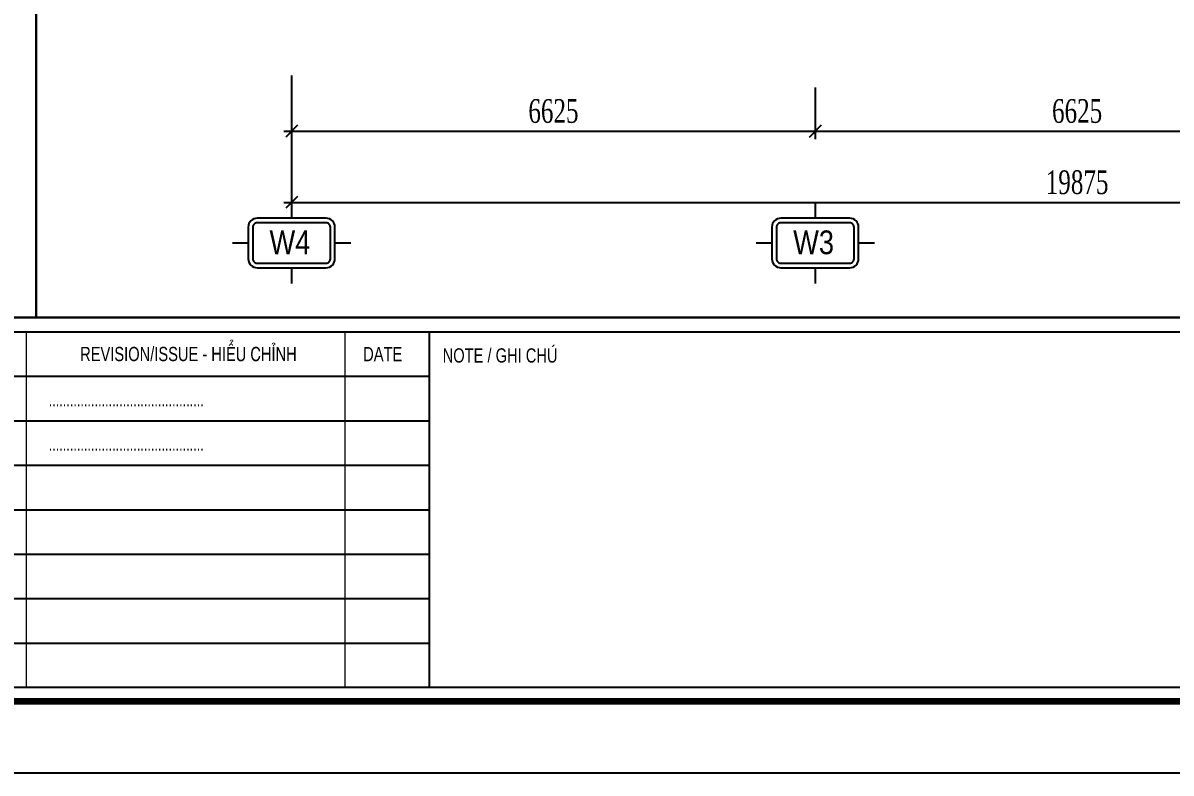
# Model space of a CAD drawing. Header units: inches. Extents: x 315041 to 662841, y -45540 to -35018.
# Drawn here: x 329904.8 to 330050, y -36581.1 to -36486.3 of the extents above; entities that cross this region are included whole.
import ezdxf
from ezdxf.enums import TextEntityAlignment as Align

# ---------------------------------------------------------------- set-up
doc = ezdxf.new("R2010")
doc.units = ezdxf.units.IN
doc.header["$MEASUREMENT"] = 0
for name, color, linetype in [('2', 2, 'Continuous'), ('251', 251, 'Continuous'), ('3', 3, 'Continuous'), ('7', 7, 'Continuous'), ('8', 8, 'Continuous'), ('BAO KHUNG', 31, 'Continuous')]:
    doc.layers.add(name, color=color, linetype=linetype)
doc.layers.add('Cover text', color=7, linetype='Continuous', true_color=0x52370f)
doc.layers.add('S-Hatch', color=8, linetype='Continuous', lineweight=9)
doc.styles.add('hx2', font='VHARIALN.TTF')
doc.styles.add('ST1', font='times.ttf', dxfattribs={"width": 0.7})
doc.styles.get("Standard").update_dxf_attribs({"font": 'VHARIALN.TTF'})
doc.styles.add('style2', font='VHAVANI.TTF')
doc.dimstyles.new('100', dxfattribs={"dimtxt": 3, "dimasz": 1.5, "dimexe": 1, "dimexo": 0, "dimgap": 1, "dimtad": 1, "dimdec": 0, "dimlfac": 100, "dimzin": 0, "dimdsep": 46, "dimtxsty": 'ST1', "dimblk": 'OBLIQUE', "dimcen": 1, "dimdle": 1, "dimclrd": 8, "dimclre": 8, "dimclrt": 3, "dimadec": 0, "dimazin": 0, "dimtfac": 1, "dimtdec": 0, "dimtix": 1, "dimtmove": 1, "dimatfit": 3, "dimfxl": 0, "dimtfill": 1, "dimtolj": 1, "dimtzin": 0, "dimlwd": -1, "dimlwe": -1, "dimarcsym": 1})

# ---------------------------------------------------------------- blocks, each defined once
blk = doc.blocks.new('A$C75D82031')
at = {"layer": '2', "color": 157, "linetype": 'Continuous'}
blk.add_lwpolyline([(0, 420), (594, 420), (594, 0), (0, 0)], close=True, dxfattribs=at)
at = {"layer": '251', "linetype": 'Continuous'}
for p, q in [((285.8, 50.19), (346.77, 50.19)), ((285.8, 44.56), (346.77, 44.56)), ((285.8, 38.94), (346.77, 38.94)), ((285.8, 33.31), (346.77, 33.31)), ((285.8, 27.69), (346.77, 27.69)), ((285.8, 22.06), (346.77, 22.06)), ((285.8, 16.44), (346.77, 16.44))]:
    blk.add_line(p, q, dxfattribs=at)
at = {"layer": '7', "color": 147, "linetype": 'Continuous'}
blk.add_lwpolyline([(12.33, 57.61), (581.67, 57.61), (581.67, 409.19), (12.33, 409.19)], close=True, dxfattribs=at)
at = {"layer": 'BAO KHUNG', "color": 7}
blk.add_line((346.77, 10.81), (346.77, 55.81), dxfattribs=at)
at = {"layer": 'BAO KHUNG', "color": 167, "linetype": 'Continuous', "const_width": 0.871}
blk.add_lwpolyline([(10.59, 9.07), (583.41, 9.07), (583.41, 410.93), (10.59, 410.93)], close=True, dxfattribs=at)
at = {"layer": 'BAO KHUNG', "color": 7}
blk.add_lwpolyline([(211.89, 55.81), (474.14, 55.81), (474.14, 10.81), (211.89, 10.81)], close=True, dxfattribs=at)
at = {"layer": 'S-Hatch'}
for p, q in [((295.73, 55.81), (295.73, 10.81)), ((336.07, 55.81), (336.07, 10.81))]:
    blk.add_line(p, q, dxfattribs=at)
at = {"layer": 'BAO KHUNG', "color": 7, "linetype": 'Continuous', "width": 0.9}
for s, p in [('REVISION/ISSUE - HIÓU CHØNH', (316.27, 53)), ('DATE', (340.86, 52.99))]:
    blk.add_text(s, height=1.8, dxfattribs=at).set_placement(p, align=Align.MIDDLE_CENTER)
blk.add_text('NOTE / GHI CHÚ', height=1.8, dxfattribs=at).set_placement((348.44, 51.92))
at = {"layer": 'Cover text', "linetype": 'Continuous', "style": 'style2', "width": 0.8}
for p in [(298.6, 46.4), (298.6, 40.78)]:
    blk.add_text('............................................', height=1.5, dxfattribs=at).set_placement(p)
blk = doc.blocks.new('_Oblique')
at = {"color": 0, "linetype": 'ByBlock', "lineweight": -2}
blk.add_line((-0.5, -0.5), (0.5, 0.5), dxfattribs=at)
blk = doc.blocks.new('*D336')
at = {"color": 8, "linetype": 'Continuous', "transparency": 16777216}
for p, q in [((329938.78, -36492.92), (329938.78, -36500.94)), ((330005.03, -36494.42), (330005.03, -36500.94)), ((329937.78, -36499.94), (330006.03, -36499.94))]:
    blk.add_line(p, q, dxfattribs=at)
at = {"layer": 'Defpoints', "color": 0, "transparency": 16777216}
for p in [(329938.78, -36492.92), (330005.03, -36494.42), (330005.03, -36499.94)]:
    blk.add_point(p, dxfattribs=at)
at = {"color": 8, "transparency": 16777216, "xscale": 1.5, "yscale": 1.5, "zscale": 1.5, "rotation": 180}
blk.add_blockref('_Oblique', (329938.78, -36499.94), dxfattribs=at)
at = {"color": 8, "transparency": 16777216, "xscale": 1.5, "yscale": 1.5, "zscale": 1.5}
blk.add_blockref('_Oblique', (330005.03, -36499.94), dxfattribs=at)
at = {"color": 3, "transparency": 16777216, "insert": (329971.9, -36497.41), "char_height": 3, "attachment_point": 5, "style": 'ST1', "bg_fill": 3, "box_fill_scale": 1.25, "bg_fill_color": 256, "bg_fill_true_color": 13158600, "bg_fill_transparency": 5111840}
blk.add_mtext('\\A1;6625', dxfattribs=at)
blk = doc.blocks.new('*D337')
at = {"color": 8, "linetype": 'Continuous', "transparency": 16777216}
for p, q in [((330005.03, -36494.42), (330005.03, -36500.94)), ((330071.28, -36494.42), (330071.28, -36500.94)), ((330004.03, -36499.94), (330072.28, -36499.94))]:
    blk.add_line(p, q, dxfattribs=at)
at = {"layer": 'Defpoints', "color": 0, "transparency": 16777216}
for p in [(330005.03, -36494.42), (330071.28, -36494.42), (330071.28, -36499.94)]:
    blk.add_point(p, dxfattribs=at)
at = {"color": 8, "transparency": 16777216, "xscale": 1.5, "yscale": 1.5, "zscale": 1.5, "rotation": 180}
blk.add_blockref('_Oblique', (330005.03, -36499.94), dxfattribs=at)
at = {"color": 8, "transparency": 16777216, "xscale": 1.5, "yscale": 1.5, "zscale": 1.5}
blk.add_blockref('_Oblique', (330071.28, -36499.94), dxfattribs=at)
at = {"color": 3, "transparency": 16777216, "insert": (330038.15, -36497.41), "char_height": 3, "attachment_point": 5, "style": 'ST1', "bg_fill": 3, "box_fill_scale": 1.25, "bg_fill_color": 256, "bg_fill_true_color": 13158600, "bg_fill_transparency": 16677532}
blk.add_mtext('\\A1;6625', dxfattribs=at)
blk = doc.blocks.new('*D339')
at = {"color": 8, "linetype": 'Continuous', "transparency": 16777216}
for p, q in [((329938.78, -36492.92), (329938.78, -36509.95)), ((330137.53, -36492.92), (330137.53, -36509.95)), ((329937.78, -36508.95), (330138.53, -36508.95))]:
    blk.add_line(p, q, dxfattribs=at)
at = {"layer": 'Defpoints', "color": 0, "transparency": 16777216}
for p in [(329938.78, -36492.92), (330137.53, -36492.92), (330137.53, -36508.95)]:
    blk.add_point(p, dxfattribs=at)
at = {"color": 8, "transparency": 16777216, "xscale": 1.5, "yscale": 1.5, "zscale": 1.5, "rotation": 180}
blk.add_blockref('_Oblique', (329938.78, -36508.95), dxfattribs=at)
at = {"color": 8, "transparency": 16777216, "xscale": 1.5, "yscale": 1.5, "zscale": 1.5}
blk.add_blockref('_Oblique', (330137.53, -36508.95), dxfattribs=at)
at = {"color": 3, "transparency": 16777216, "insert": (330038.15, -36506.42), "char_height": 3, "attachment_point": 5, "style": 'ST1', "bg_fill": 3, "box_fill_scale": 1.25, "bg_fill_color": 256, "bg_fill_true_color": 13158600, "bg_fill_transparency": 16677532}
blk.add_mtext('\\A1;19875', dxfattribs=at)
blk = doc.blocks.new('TENTRUC')
at = {"layer": '7'}
for p, q in [((0, 8.27), (0, 10.26)), ((-7.48, 5.13), (-5.48, 5.13)), ((5.48, 5.13), (7.48, 5.13)), ((0, 0), (0, 2))]:
    blk.add_line(p, q, dxfattribs=at)
blk.add_lwpolyline([(-4.36, 8.27), (4.36, 8.27, -0.414214), (5.48, 7.14), (5.48, 3.12, -0.414214), (4.36, 2), (-4.36, 2, -0.414214), (-5.48, 3.12), (-5.48, 7.14, -0.414214)], format="xyb", close=True, dxfattribs=at)
at = {"layer": '8', "ltscale": 15}
blk.add_lwpolyline([(-4.36, 7.68), (4.36, 7.68, -0.414214), (4.9, 7.14), (4.9, 3.12, -0.414214), (4.36, 2.58), (-4.36, 2.58, -0.414214), (-4.9, 3.12), (-4.9, 7.14, -0.414214)], format="xyb", close=True, dxfattribs=at)
at = {"layer": '3', "style": 'hx2'}
blk.add_attdef('TR', text='', height=2.9, dxfattribs=at).set_placement((-0.16, 3.83), align=Align.CENTER)

msp = doc.modelspace()

# ---------------------------------------------------------------- linework, layer by layer
at = {"color": 8}
msp.add_lwpolyline([(329621.7734, -36171.9399), (329906.4424, -36171.9399), (329906.4424, -36523.5197), (329621.7734, -36523.5197)], close=True, dxfattribs=at)

# ---------------------------------------------------------------- block references
at = {"color": 1}
msp.add_blockref('A$C75D82031', (329609.4423, -36581.1298), dxfattribs=at)

# ---------------------------------------------------------------- next in the draw order: dimensions: what is measured, and where the dimension line sits
at = {"color": 8}
dim = msp.add_linear_dim(base=(330005.0256, -36499.9405), p1=(329938.7756, -36492.9172), p2=(330005.0256, -36494.4172), dimstyle='100', dxfattribs=at)
dim.commit()
dim.dimension.update_dxf_attribs({"geometry": '*D336', "text_midpoint": (329971.9006, -36497.4146)})

# ---------------------------------------------------------------- next in the draw order: dimensions: what is measured, and where the dimension line sits
dim = msp.add_linear_dim(base=(330071.2756, -36499.9405), p1=(330005.0256, -36494.4172), p2=(330071.2756, -36494.4172), dimstyle='100', dxfattribs=at)
dim.commit()
dim.dimension.update_dxf_attribs({"geometry": '*D337', "text_midpoint": (330038.1506, -36497.4146)})

# ---------------------------------------------------------------- next in the draw order: dimensions: what is measured, and where the dimension line sits
dim = msp.add_linear_dim(base=(330137.5256, -36508.9505), p1=(329938.7756, -36492.9172), p2=(330137.5256, -36492.9172), dimstyle='100', dxfattribs=at)
dim.commit()
dim.dimension.update_dxf_attribs({"geometry": '*D339', "text_midpoint": (330038.1506, -36506.4203)})

# ---------------------------------------------------------------- next in the draw order: linework, layer by layer
msp.add_lwpolyline([(329906.4424, -36171.9399), (330191.1113, -36171.9399), (330191.1113, -36523.5197), (329906.4424, -36523.5197)], close=True, dxfattribs=at)

# ---------------------------------------------------------------- next in the draw order: block references
at = {"layer": '3'}
ref = msp.add_blockref('TENTRUC', (329938.7756, -36508.9505), dxfattribs=dict(at, xscale=-1, rotation=180))
ref.add_attrib('TR', 'W4', dxfattribs={"layer": '0', "height": 3, "style": 'hx2'}).set_placement((329938.5593, -36515.5038), align=Align.CENTER)
ref = msp.add_blockref('TENTRUC', (330005.0256, -36508.9505), dxfattribs=dict(at, xscale=-1, rotation=180))
ref.add_attrib('TR', 'W3', dxfattribs={"layer": '0', "height": 3, "style": 'hx2'}).set_placement((330004.8093, -36515.5038), align=Align.CENTER)

doc.saveas('drawing.dxf')
